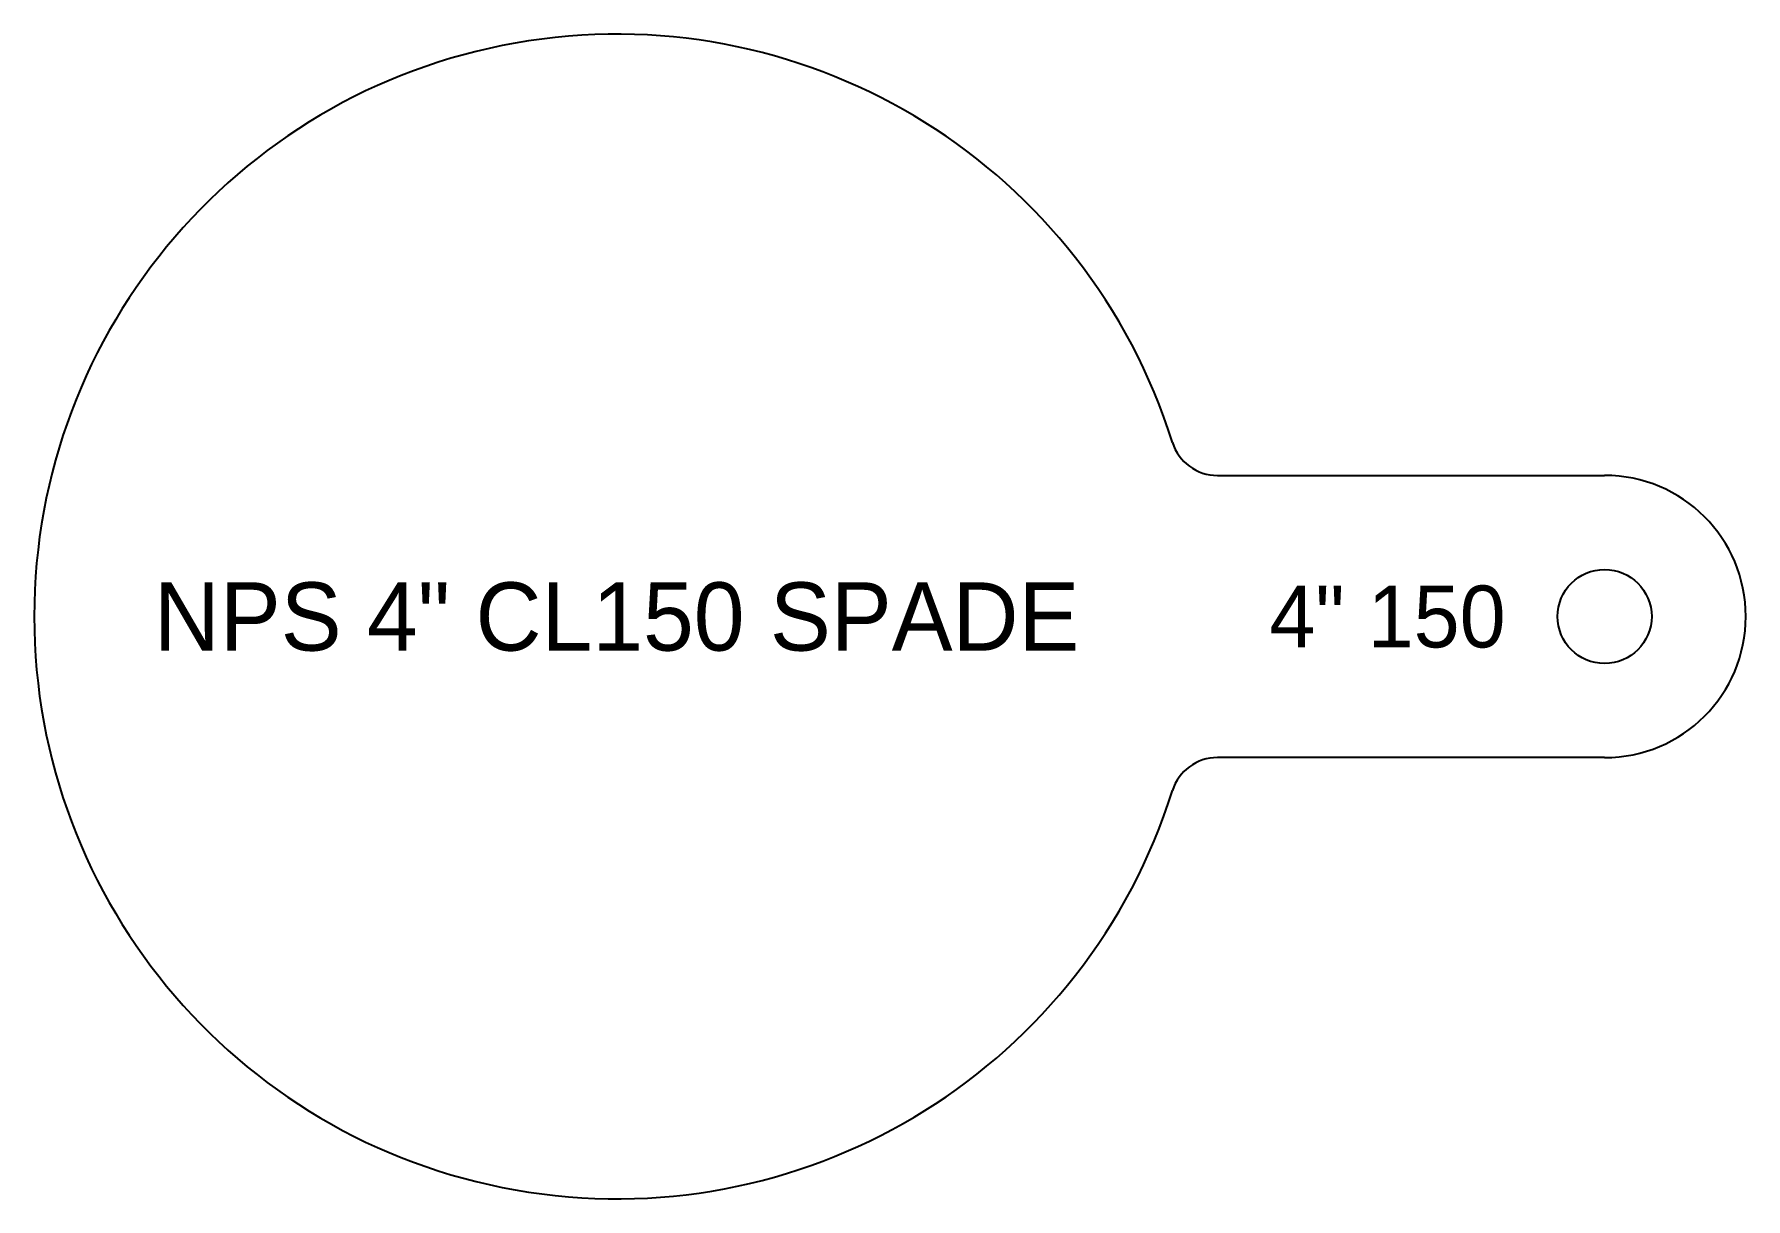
# Model space of a CAD drawing. Header units: inches. Extents: x -3.1 to 6, y -3.1 to 3.1.
import ezdxf
from ezdxf.enums import TextEntityAlignment as Align

# ---------------------------------------------------------------- set-up
doc = ezdxf.new("R2010")
doc.units = ezdxf.units.IN
doc.header["$MEASUREMENT"] = 0
doc.layers.add('CUT', color=7, linetype='CONTINUOUS')
doc.layers.add('ETCH', color=1, linetype='CONTINUOUS')

msp = doc.modelspace()

# ---------------------------------------------------------------- linework, layer by layer
at = {"layer": 'CUT'}
for p, q in [((3.192025, 0.75), (5.25, 0.75)), ((5.25, -0.75), (3.192025, -0.75))]:
    msp.add_line(p, q, dxfattribs=at)
msp.add_circle((5.25, 0), 0.25, dxfattribs=at)
for centre, radius, start, end in [((0, 0), 3.095, 17.394768, 342.605232), ((3.192025, 1), 0.25, 197.394768, 270), ((5.25, 0), 0.75, 270, 90), ((3.192025, -1), 0.25, 90, 162.605232)]:
    msp.add_arc(centre, radius, start, end, dxfattribs=at)

# ---------------------------------------------------------------- texts
at = {"layer": 'ETCH'}
for s, height, p in [('NPS 4" CL150 SPADE', 0.36278, (0, 0)), ('4" 150', 0.328742, (4.096013, 0))]:
    msp.add_text(s, height=height, dxfattribs=at).set_placement(p, align=Align.MIDDLE_CENTER)

doc.saveas('drawing.dxf')
